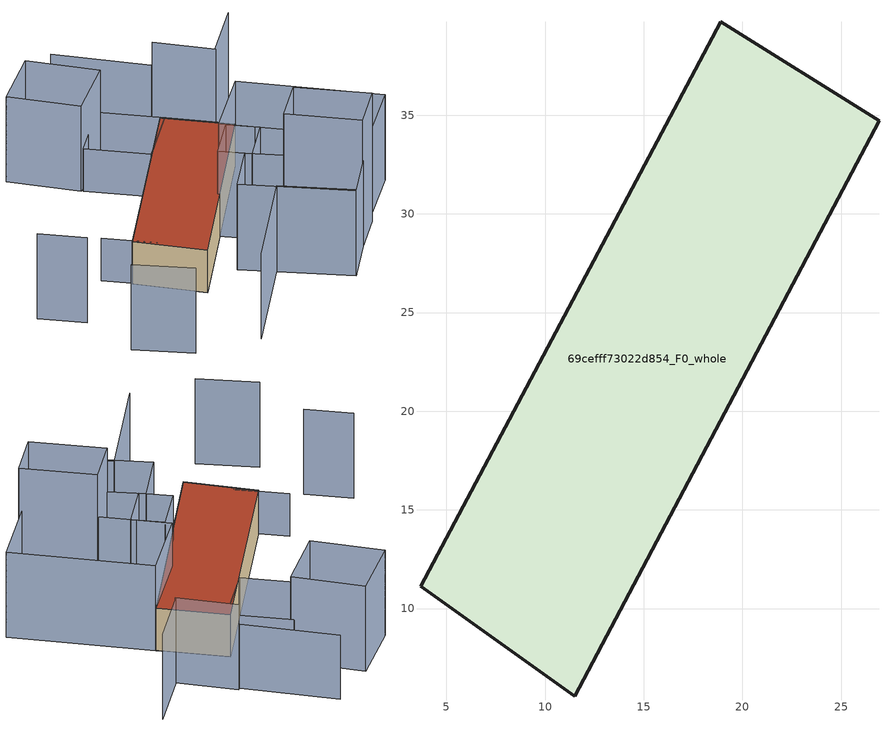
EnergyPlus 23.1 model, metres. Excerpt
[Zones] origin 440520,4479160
69cefff73022d854_F0_whole
 floor ground (EU_floor_Construction): 11.52,5.56 26.92,34.72 18.91,39.74 3.68,11.13 z0
 wall outside (EU_wall_Construction): 26.92,34.72 11.52,5.56 3.68,11.13 18.91,39.74 26.92,34.72 z0:6
 roof outside (EU_roof_Construction): 26.92,34.72 11.52,5.56 3.68,11.13 18.91,39.74 z6
shading: 13.24,-7.96 21.63,7.7 / 21.63,7.7 30.38,3 / -2.82,-4.59 4.27,-8.44 / -10.57,7.18 -5.21,3.94 / 27.8,43.57 32.77,51.58 / 27.83,43.35 21.18,47.98 / 17.18,9.8 21.06,17.02 / 21.06,17.02 34.14,9.99 / 34.14,9.99 30.26,2.77 / 30.26,2.77 17.18,9.8 / 25.36,22.54 21.86,16.53 / 21.86,16.53 18.12,18.71 / 18.12,18.71 21.62,24.72 / 21.62,24.72 25.36,22.54 / 26.93,34.72 42.86,24.6 / 42.86,24.6 36.88,15.19 / 36.88,15.19 20.95,25.31 / 20.95,25.31 26.93,34.72 / 6.85,35.9 -0.91,41.58 / -0.91,41.58 4.77,49.35 / 4.77,49.35 12.54,43.67 / 12.54,43.67 6.85,35.9 z0:12; 0.46,13.39 6.47,9.77 / 12.14,43.96 19.41,39.47 / 19.41,39.47 14.37,31.29 / 14.37,31.29 7.09,35.78 / 7.09,35.78 12.14,43.96 z0:6; 33.72,9.26 25.25,14.45 / 25.25,14.45 28.91,20.42 / 28.91,20.42 37.38,15.23 / 37.38,15.23 33.72,9.26 z0:18; 20.93,47.62 10.45,54.92 z0:9
[Building]
EU S2 Campaign: North Axis=0; Terrain=City; Solar Distribution=FullExterior
[Site:Location]
Madrid: Latitude=40.5; Longitude=-3.5; Time Zone=1; Elevation=609
[SizingPeriod:WeatherFileDays]
AnnualSizingPeriod: Begin Month=1; Begin Day of Month=1; End Month=12; End Day of Month=31; Day of Week for Start Day=Monday; Use Weather File Daylight Saving Period=No; Use Weather File Rain and Snow Indicators=No
[MATERIAL]
EU_InternalMass_Material: Roughness=MediumRough; Thickness=0.1; Conductivity=1; Density=1800; Specific Heat=900; Thermal Absorptance=0.9; Solar Absorptance=0.7; Visible Absorptance=0.7
[MATERIAL:NOMASS] Roughness=MediumRough; Thermal Absorptance=0.9; Solar Absorptance=0.7; Visible Absorptance=0.7
Name | Thermal Resistance
EU_wall_NoMass | 0.459673
EU_roof_NoMass | 0.495815
EU_floor_NoMass | 0.788942
[CONSTRUCTION]
EU_wall_Construction: EU_wall_NoMass
EU_roof_Construction: EU_roof_NoMass
EU_floor_Construction: EU_floor_NoMass
EU_InternalMass_Construction: EU_InternalMass_Material
[ZONE]
69cefff73022d854_F0_whole: Type=1; Multiplier=1; Ceiling Height=autocalculate; Volume=1859.34; Floor Area=autocalculate; Part of Total Floor Area=Yes
[INTERNALMASS]
69cefff73022d854_F0_whole_EU_InternalMass: Construction=EU_InternalMass_Construction; Zone or ZoneList=69cefff73022d854_F0_whole; Surface Area=309.889
[OTHEREQUIPMENT]
EU_Step8_InternalGain_69cefff73022d854_F0_whole_f000: Fuel Type=Electricity; Zone or ZoneList or Space or SpaceList=69cefff73022d854_F0_whole; Schedule=EU_Step8_GainSchedule_69cefff73022d854_F0_whole_f000; Design Level Calculation Method=Watts/Area; Power per Zone Floor Area=1; Fraction Latent=0; Fraction Radiant=0; Fraction Lost=0; Carbon Dioxide Generation Rate=0; EndUse Subcategory=EU_Step8_InternalGains
[ZONEVENTILATION:DESIGNFLOWRATE]
EU_ConstantAir_69cefff73022d854_F0_whole: Zone or ZoneList or Space or SpaceList=69cefff73022d854_F0_whole; Schedule=EU_AlwaysOn; Design Flow Rate Calculation Method=AirChanges/Hour; Air Changes per Hour=0.719161; Ventilation Type=Natural; Fan Pressure Rise=0; Fan Total Efficiency=1; Constant Term Coefficient=1; Temperature Term Coefficient=0; Velocity Term Coefficient=0; Velocity Squared Term Coefficient=0; Minimum Indoor Temperature=-100; Maximum Indoor Temperature=100; Delta Temperature=-100; Minimum Outdoor Temperature=-100; Maximum Outdoor Temperature=100; Maximum Wind Speed=40
[HVACTEMPLATE:THERMOSTAT]
EU_HeatOnly_69cefff73022d854_F0_whole: Constant Heating Setpoint=20; Constant Cooling Setpoint=50
[HVACTEMPLATE:ZONE:IDEALLOADSAIRSYSTEM]
69cefff73022d854_F0_whole: Template Thermostat=EU_HeatOnly_69cefff73022d854_F0_whole; System Availability Schedule=EU_AlwaysOn; Maximum Heating Supply Air Temperature=50; Minimum Cooling Supply Air Temperature=13; Maximum Heating Supply Air Humidity Ratio=0.0156; Minimum Cooling Supply Air Humidity Ratio=0.0077; Heating Limit=NoLimit; Cooling Limit=NoLimit; Heating Availability Schedule=EU_AlwaysOn; Cooling Availability Schedule=EU_CoolingOff; Dehumidification Control Type=ConstantSensibleHeatRatio; Cooling Sensible Heat Ratio=0.7; Dehumidification Setpoint=60; Humidification Control Type=None; Humidification Setpoint=30; Outdoor Air Method=None; Outdoor Air Flow Rate per Person=0.00944; Outdoor Air Flow Rate per Zone Floor Area=0; Outdoor Air Flow Rate per Zone=0; Demand Controlled Ventilation Type=None; Outdoor Air Economizer Type=NoEconomizer; Heat Recovery Type=None; Sensible Heat Recovery Effectiveness=0.7; Latent Heat Recovery Effectiveness=0.65
[SIZING:ZONE]
69cefff73022d854_F0_whole: Zone Cooling Design Supply Air Temperature Input Method=SupplyAirTemperature; Zone Cooling Design Supply Air Temperature=13; Zone Heating Design Supply Air Temperature Input Method=SupplyAirTemperature; Zone Heating Design Supply Air Temperature=50; Zone Cooling Design Supply Air Humidity Ratio=0.008; Zone Heating Design Supply Air Humidity Ratio=0.008; Cooling Design Air Flow Method=DesignDay; Cooling Design Air Flow Rate=0; Cooling Minimum Air Flow per Zone Floor Area=0.000762; Cooling Minimum Air Flow=0; Cooling Minimum Air Flow Fraction=0.2; Heating Design Air Flow Method=DesignDay; Heating Design Air Flow Rate=0; Heating Maximum Air Flow per Zone Floor Area=0.002032; Heating Maximum Air Flow=0.141576; Heating Maximum Air Flow Fraction=0.3; Account for Dedicated Outdoor Air System=No; Dedicated Outdoor Air System Control Strategy=NeutralSupplyAir; Dedicated Outdoor Air Low Setpoint Temperature for Design=autosize; Dedicated Outdoor Air High Setpoint Temperature for Design=autosize; Zone Load Sizing Method=Sensible Load Only No Latent Load; Zone Latent Cooling Design Supply Air Humidity Ratio Input Method=HumidityRatioDifference; Zone Cooling Design Supply Air Humidity Ratio Difference=0.005; Zone Latent Heating Design Supply Air Humidity Ratio Input Method=HumidityRatioDifference; Zone Humidification Design Supply Air Humidity Ratio Difference=0.005
[SCHEDULE:CONSTANT]
Name | Hourly Value
EU_AlwaysOn | 1
EU_CoolingOff | 0
[SCHEDULE:FILE]
EU_Step8_GainSchedule_69cefff73022d854_F0_whole_f000: File=../../schedules/69cefff73022d854/69cefff73022d854_F0_whole_f000_gain.csv; Column Number=1; Rows to Skip at Top=0; Number of Hours of Data=8760; Column Separator=Comma; Interpolate to Timestep=No; Minutes per Item=60; Adjust Schedule for Daylight Savings=Yes
